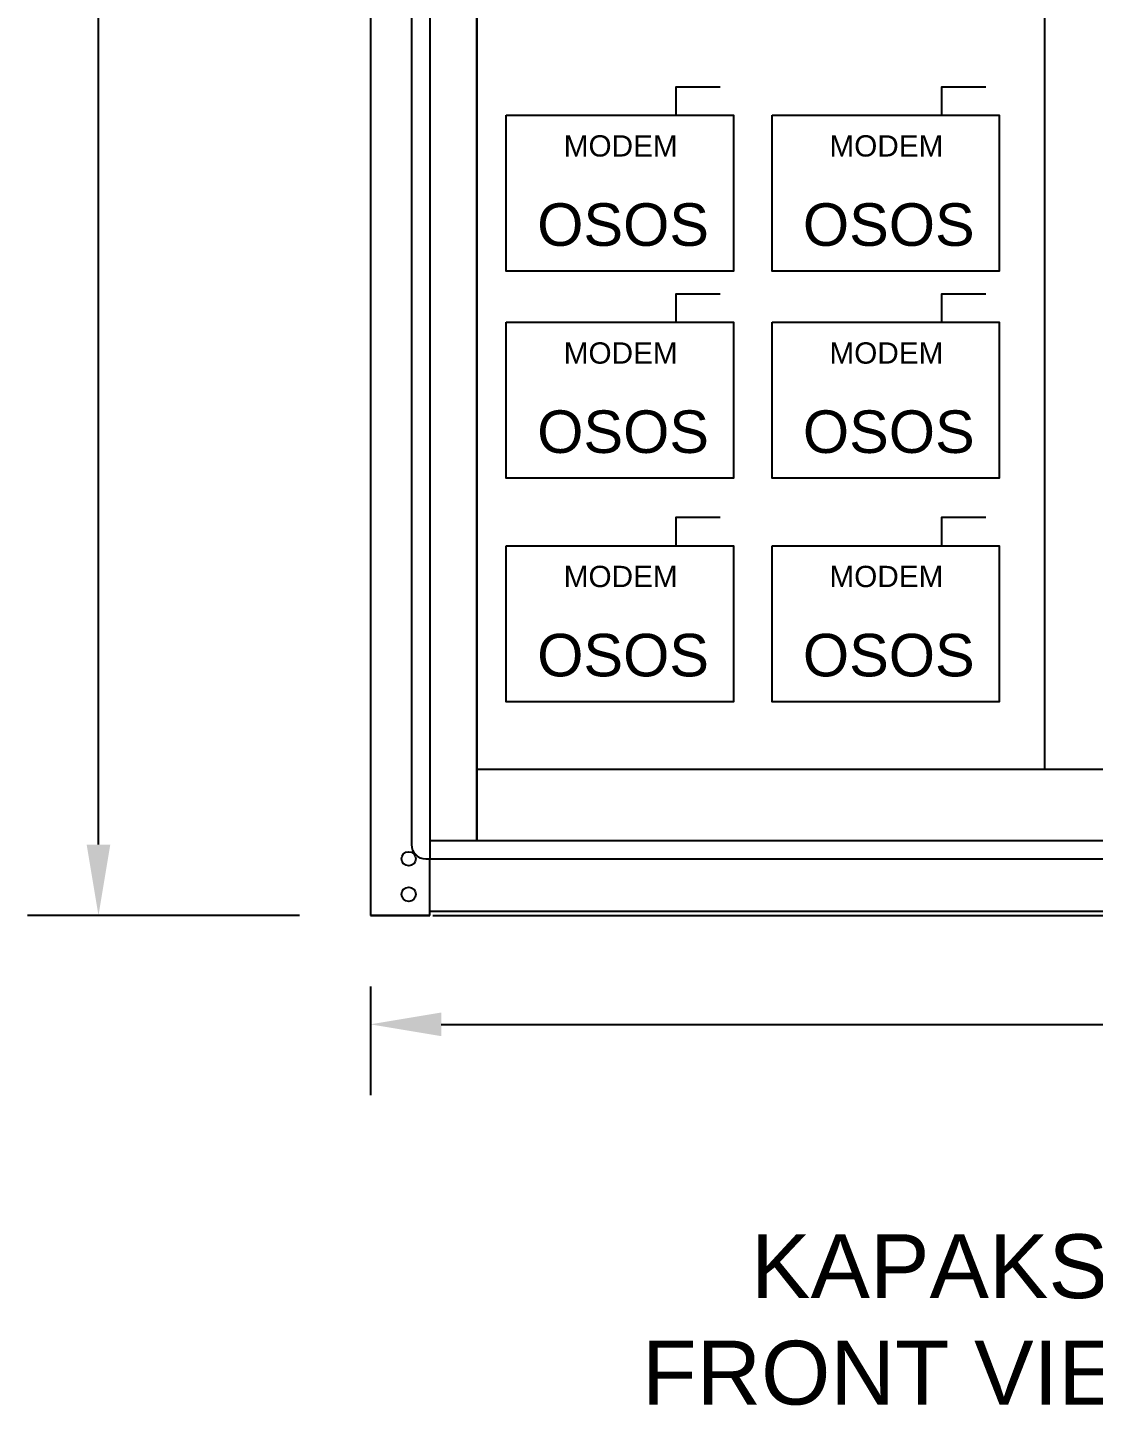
# Model space of a CAD drawing. Header units: metres. Extents: x 665631 to 671054, y 4275967 to 4279024.
# Drawn here: x 665971.2 to 666063.4, y 4276407.3 to 4276526.4 of the extents above; entities that cross this region are included whole.
import ezdxf

# ---------------------------------------------------------------- set-up
doc = ezdxf.new("R2010")
doc.units = ezdxf.units.M
doc.layers.get('0').update_dxf_attribs({"color": 5, "lineweight": 0})
doc.layers.add('AFB ANTED', color=7, linetype='Continuous')
doc.layers.add('Viewport', color=7, linetype='Continuous')
doc.styles.add('SLDTEXTSTYLE0', font='arial.ttf')
doc.styles.get("Standard").update_dxf_attribs({"font": 'times.ttf'})
doc.dimstyles.new('ISO-25', dxfattribs={"dimtxt": 2.5, "dimasz": 2.5, "dimexe": 1.25, "dimexo": 0.625, "dimtad": 1, "dimtxsty": 'Standard', "dimcen": 2.5, "dimadec": 0, "dimazin": 0, "dimtfac": 1, "dimtmove": 0, "dimatfit": 3, "dimfxl": 1, "dimarcsym": 0})

# ---------------------------------------------------------------- blocks, each defined once
blk = doc.blocks.new('*D107')
at = {"color": 2, "linetype": 'Continuous', "lineweight": -2, "transparency": 16777216}
for p, q in [((-70009.77, -1037.97), (-70009.77, -1114.66)), ((-68709.77, -1037.97), (-68709.77, -1114.66)), ((-69959.77, -1064.66), (-69477.96, -1064.66)), ((-68759.77, -1064.66), (-69241.58, -1064.66))]:
    blk.add_line(p, q, dxfattribs=at)
at = {"color": 2, "linetype": 'Continuous', "lineweight": 30, "transparency": 16777216}
for points in [[(-69959.77, -1056.32), (-69959.77, -1072.99), (-70009.77, -1064.66)], [(-68759.77, -1056.32), (-68759.77, -1072.99), (-68709.77, -1064.66)]]:
    blk.add_solid(points, dxfattribs=at)
at = {"layer": 'Defpoints', "color": 0, "linetype": 'Continuous', "lineweight": 30, "transparency": 16777216}
for p in [(-70009.77, -987.97, 74), (-68709.77, -987.97, 74), (-68709.77, -1064.66)]:
    blk.add_point(p, dxfattribs=at)
at = {"color": 2, "linetype": 'Continuous', "transparency": 16777216, "insert": (-69359.77, -1064.66), "char_height": 50, "attachment_point": 5}
blk.add_mtext('1300', dxfattribs=at)
blk = doc.blocks.new('*D108')
at = {"layer": 'AFB ANTED', "color": 2, "lineweight": -2, "transparency": 16777216}
for p, q in [((-69409.77, 794.03), (-70251.4, 794.03)), ((-70201.4, 744.03), (-70201.4, 21.21)), ((-70201.4, -937.97), (-70201.4, -215.16)), ((-70059.77, -987.97), (-70251.4, -987.97))]:
    blk.add_line(p, q, dxfattribs=at)
at = {"layer": 'AFB ANTED', "color": 2, "lineweight": 30, "transparency": 16777216}
for points in [[(-70209.74, 744.03), (-70193.07, 744.03), (-70201.4, 794.03)], [(-70209.74, -937.97), (-70193.07, -937.97), (-70201.4, -987.97)]]:
    blk.add_solid(points, dxfattribs=at)
at = {"layer": 'Defpoints', "color": 0, "lineweight": 30, "transparency": 16777216}
for p in [(-69359.77, 794.03, 74), (-70201.4, -987.97), (-70009.77, -987.97)]:
    blk.add_point(p, dxfattribs=at)
at = {"layer": 'AFB ANTED', "color": 2, "transparency": 16777216, "insert": (-70201.4, -96.97), "char_height": 50, "attachment_point": 5, "rotation": 90}
blk.add_mtext('1800', dxfattribs=at)
blk = doc.blocks.new('ANO DETAYI')
at = {"linetype": 'ByBlock', "lineweight": 25, "ltscale": 2.5}
for p, q in [((-70009.769, 794.025, 148), (-70009.769, -987.975, 148)), ((-69980.769, 764.025, 148), (-69980.769, -937.992, 148.585)), ((-69967.769, -987.975, 148), (-69967.769, -947.975, 148)), ((-70009.769, -952.975, 148), (-70009.769, -952.975, 148)), ((-70009.769, -952.975, 148), (-70009.769, -952.975, 148)), ((-70009.769, -952.975, 148), (-70009.769, -987.975, 148)), ((-69967.769, -987.975, 148), (-70009.769, -987.975, 148)), ((-70009.769, -987.975, 148), (-69967.769, -987.975, 148)), ((-69967.769, -984.975, 148), (-68751.769, -984.975, 148))]:
    blk.add_line(p, q, dxfattribs=at)
at = {"linetype": 'Continuous', "lineweight": 15, "ltscale": 5}
blk.add_line((-69967.769, 764.025, 148), (-69967.769, -947.975, 148), dxfattribs=at)
blk.add_line((-69967.769, 764.025, 148), (-69967.769, -947.975, 148), dxfattribs=at)
for p, q in [((-69967.769, 764.025, 148), (-69967.769, -947.975, 148)), ((-69967.769, -987.975, 148), (-69967.769, -948.975, 148)), ((-69967.769, -987.975, 148), (-69991.769, -987.975, 148))]:
    blk.add_line(p, q)
at = {"linetype": 'ByBlock', "lineweight": 25}
blk.add_line((-69934.769, -934.975, 148), (-69934.769, 764.025, 148), dxfattribs=at)
at = {"color": 7, "linetype": 'Continuous'}
for p, q in [((-69967.769, -934.975, 148), (-68751.769, -934.975, 148)), ((-69970.769, -947.975, 148), (-68748.769, -947.975, 148)), ((-69965.769, -987.975, 74), (-68749.769, -987.975, 74))]:
    blk.add_line(p, q, dxfattribs=at)
at = {"linetype": 'Continuous'}
for centre in [(-69982.769, -947.975, 148), (-69982.769, -972.975, 148)]:
    blk.add_circle(centre, 5, dxfattribs=at)
at = {"extrusion": (2.4644e-17, -0.05849, 0.998288)}
blk.add_arc((-69970.769, -927.695, 203.194), 10, 180, 270, dxfattribs=at)
at = {"layer": 'AFB ANTED'}
for p, q in [((-69934.769, 714.021, 148), (-69934.769, -934.975, 148)), ((-69534.769, 714.021, 148), (-69534.769, -885.153, 150.949)), ((-68784.769, -885.153, 150.949), (-69934.769, -885.153, 150.949))]:
    blk.add_line(p, q, dxfattribs=at)
at = {"layer": 'AFB ANTED', "color": 4, "elevation": 0}
for points in [[(-69794.325, -423.849), (-69794.325, -403.849), (-69763.202, -403.849)], [(-69607.072, -423.849), (-69607.072, -403.849), (-69575.949, -403.849)], [(-69913.953, -423.849), (-69753.953, -423.849), (-69753.953, -533.849), (-69913.953, -533.849), (-69913.953, -423.849)], [(-69726.7, -423.849), (-69566.7, -423.849), (-69566.7, -533.849), (-69726.7, -533.849), (-69726.7, -423.849)], [(-69794.325, -569.81), (-69794.325, -549.81), (-69763.202, -549.81)], [(-69607.072, -569.81), (-69607.072, -549.81), (-69575.949, -549.81)], [(-69913.953, -569.81), (-69753.953, -569.81), (-69753.953, -679.81), (-69913.953, -679.81), (-69913.953, -569.81)], [(-69726.7, -569.81), (-69566.7, -569.81), (-69566.7, -679.81), (-69726.7, -679.81), (-69726.7, -569.81)], [(-69794.325, -727.295), (-69794.325, -707.295), (-69763.202, -707.295)], [(-69607.072, -727.295), (-69607.072, -707.295), (-69575.949, -707.295)], [(-69913.953, -727.295), (-69753.953, -727.295), (-69753.953, -837.295), (-69913.953, -837.295), (-69913.953, -727.295)], [(-69726.7, -727.295), (-69566.7, -727.295), (-69566.7, -837.295), (-69726.7, -837.295), (-69726.7, -727.295)]]:
    blk.add_lwpolyline(points, dxfattribs=at)
at = {"layer": 'Viewport'}
blk.add_line((-70009.769, -987.975, 148), (-69967.769, -987.975, 148), dxfattribs=at)
at = {"color": 2, "linetype": 'Continuous', "lineweight": 0, "attachment_point": 1, "style": 'SLDTEXTSTYLE0'}
for s, insert, char_height, width in [('\\pxqc;MODEM', (-69862.25, -438.024), 15, 57.81185), ('\\pxqc;MODEM', (-69674.997, -438.024), 15, 57.81185), ('\\pxqc;MODEM', (-69862.25, -583.985), 15, 57.81185), ('\\pxqc;MODEM', (-69674.997, -583.985), 15, 57.81185), ('\\pxqc;MODEM', (-69862.25, -741.469), 15, 57.81185), ('\\pxqc;MODEM', (-69674.997, -741.469), 15, 57.81185), ('\\pxqc;KAPAKSIZ ÖN GÖRÜNÜŞ\\P\\fArial|b0|i0;FRONT VIEW WITHOUT DOOR', (-69865.781, -1212.632, 148), 45, 1006.48298)]:
    blk.add_mtext(s, dxfattribs=dict(at, insert=insert, char_height=char_height, width=width))
at = {"color": 2, "linetype": 'Continuous', "lineweight": 0, "char_height": 30, "attachment_point": 5, "style": 'SLDTEXTSTYLE0'}
for insert in [(-69831.656, -501.181), (-69644.403, -501.181), (-69831.656, -647.143), (-69644.403, -647.143), (-69831.656, -804.627), (-69644.403, -804.627)]:
    blk.add_mtext('OSOS', dxfattribs=dict(at, insert=insert))
at = {"color": 7, "linetype": 'Continuous'}
dim = blk.add_linear_dim(base=(-68709.769, -1064.658, 74), p1=(-70009.769, -987.975, 148), p2=(-68709.769, -987.975, 148), dimstyle='ISO-25', override={"dimtxt": 50, "dimasz": 50, "dimexe": 50, "dimexo": 50, "dimgap": 50, "dimtad": 0, "dimcen": 50, "dimclrd": 2, "dimclre": 2, "dimclrt": 2}, dxfattribs=at)
dim.commit()
dim.dimension.update_dxf_attribs({"geometry": '*D107', "text_midpoint": (-69359.769, -1064.658, 74)})
at = {"layer": 'AFB ANTED'}
dim = blk.add_linear_dim(base=(-70201.402, -987.975, 74), p1=(-69359.769, 794.025, 148), p2=(-70009.769, -987.975, 74), angle=90, text='1800', dimstyle='ISO-25', override={"dimtxt": 50, "dimasz": 50, "dimexe": 50, "dimexo": 50, "dimgap": 50, "dimtad": 0, "dimcen": 50, "dimclrd": 2, "dimclre": 2, "dimclrt": 2}, dxfattribs=at)
dim.commit()
dim.dimension.update_dxf_attribs({"geometry": '*D108', "text_midpoint": (-70201.402, -96.975, 74)})

msp = doc.modelspace()

# ---------------------------------------------------------------- block references
at = {"layer": 'AFB ANTED', "color": 4, "xscale": 0.1226459346474079, "yscale": 0.1226459346474079, "zscale": 0.1226459346474079}
msp.add_blockref('ANO DETAYI', (674587.27, 4276570.86), dxfattribs=at)

doc.saveas('drawing.dxf')
